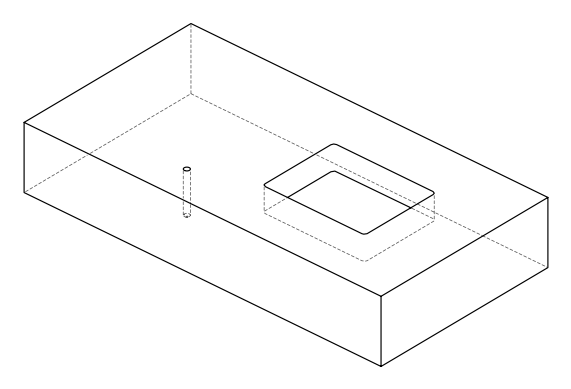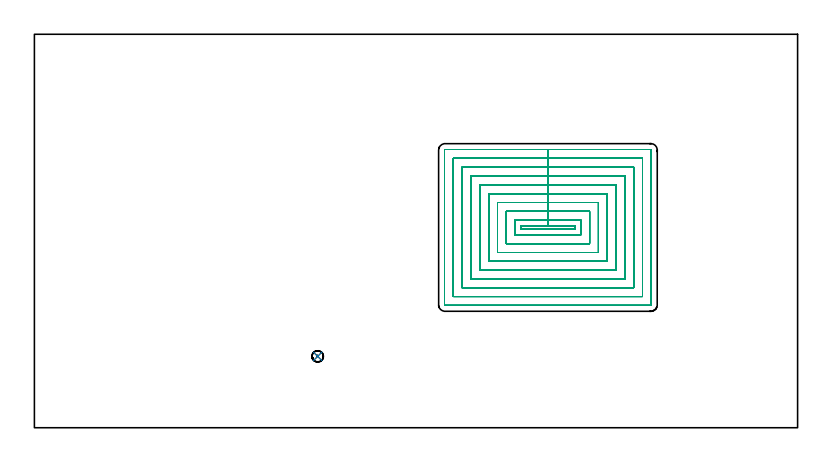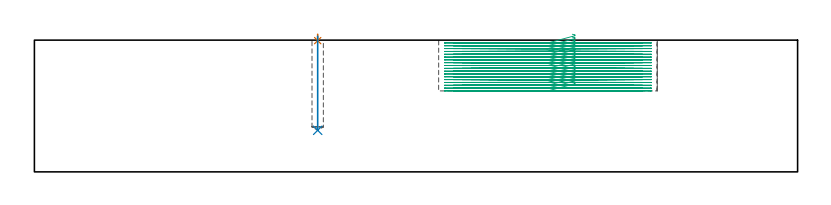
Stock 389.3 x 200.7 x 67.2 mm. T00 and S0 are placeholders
(PLAN: 3 operations, 2 tool changes, 78.3 min)
(1 SPOT_DRILL | STEP1POCKET | NXT0321_9005460120000 | 0.03 min | 0 mm3)
(2 DRILL_BLIND_HOLE_INTO_CENTER | STEP1POCKET | UGT0301_181 | 0.19 min | 1171 mm3)
(3 MILL_RECTANGULAR_POCKET | POCKET_RECTANGULAR_STRAIGHT | NXT0201_008 | Follow Part, ap 1.5, ae 75% | 78.05 min | 246699 mm3)
(TOOL NXT0321_9005460120000 | NC Spot Drill, 142deg, 12mm, Carbide, Uncoated | D12 PA142 FL30 Z2)
(TOOL UGT0301_181 | Twist Drill 5.8 mm | D5.8 PA118 FL55 Z2)
(TOOL NXT0201_008 | ENDMILL 6mm [2P460-0600-NA 1630] | D6 FL26 Z6)
(OP 1 SPOT_DRILL)
G17 G21 G94 G90
T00 M6
G54
G17 G0 G90 X144.5 Y36.4 S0 M3
G43 Z77.2 H0
G94 G81 G98 Z66.95 F250. R70.2
G80
M5
M2
(OP 2 DRILL_BLIND_HOLE_INTO_CENTER)
G17 G21 G94 G90
T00 M6
G54
G17 G0 G90 X144.5 Y36.4 S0 M3
G43 Z77.2 H0
G94 G81 G98 Z21.2 F250. R69.2
G80
M5
M2
(OP 3 MILL_RECTANGULAR_POCKET)
G17 G21 G94 G90
T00 M6
G54
G17 G0 G90 X274.384 Y101.4 S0 M3
G43 Z77.2 H1
Z70.2
G94 G1 X275.7 Z69.847 F250.
Y102.9 Z69.445
X261.95 Z65.761
X248.2 F500.
Y101.4
X275.7
Y102.9
X261.95
Y105.9
X245.2
Y98.4
X278.7
Y105.9
X261.95
Y110.4
X240.7
Y93.9
X283.2
Y110.4
X261.95
Y114.9
X236.2
Y89.4
X287.7
Y114.9
X261.95
Y119.4
X231.7
Y84.9
X292.2
Y119.4
X261.95
Y123.9
X227.2
Y80.4
X296.7
Y123.9
X261.95
Y128.4
X222.7
Y75.9
X301.2
Y128.4
X261.95
Y132.9
X218.2
Y71.4
X305.7
Y132.9
X261.95
Y137.4
X213.7
Y66.9
X310.2
Y137.4
X261.95
Y141.9
X209.4
G3 X209.2 Y141.7 R0.2
G1 Y62.6
G3 X209.4 Y62.4 R0.2
G1 X314.5
G3 X314.7 Y62.6 R0.2
G1 Y141.7
G3 X314.5 Y141.9 R0.2
G1 X261.95
X260.95
G0 X274.384 Y101.4 Z68.761
G1 X275.7 Z68.408 F250.
Y102.9 Z68.006
X261.95 Z64.322
X248.2 F500.
Y101.4
X275.7
Y102.9
X261.95
Y105.9
X245.2
Y98.4
X278.7
Y105.9
X261.95
Y110.4
X240.7
Y93.9
X283.2
Y110.4
X261.95
Y114.9
X236.2
Y89.4
X287.7
Y114.9
X261.95
Y119.4
X231.7
Y84.9
X292.2
Y119.4
X261.95
Y123.9
X227.2
Y80.4
X296.7
Y123.9
X261.95
Y128.4
X222.7
Y75.9
X301.2
Y128.4
X261.95
Y132.9
X218.2
Y71.4
X305.7
Y132.9
X261.95
Y137.4
X213.7
Y66.9
X310.2
Y137.4
X261.95
Y141.9
X209.4
G3 X209.2 Y141.7 R0.2
G1 Y62.6
G3 X209.4 Y62.4 R0.2
G1 X314.5
G3 X314.7 Y62.6 R0.2
G1 Y141.7
G3 X314.5 Y141.9 R0.2
G1 X261.95
X260.95
G0 X274.384 Y101.4 Z67.322
G1 X275.7 Z66.969 F250.
Y102.9 Z66.568
X261.95 Z62.883
X248.2 F500.
Y101.4
X275.7
Y102.9
X261.95
Y105.9
X245.2
Y98.4
X278.7
Y105.9
X261.95
Y110.4
X240.7
Y93.9
X283.2
Y110.4
X261.95
Y114.9
X236.2
Y89.4
X287.7
Y114.9
X261.95
Y119.4
X231.7
Y84.9
X292.2
Y119.4
X261.95
Y123.9
X227.2
Y80.4
X296.7
Y123.9
X261.95
Y128.4
X222.7
Y75.9
X301.2
Y128.4
X261.95
Y132.9
X218.2
Y71.4
X305.7
Y132.9
X261.95
Y137.4
X213.7
Y66.9
X310.2
Y137.4
X261.95
Y141.9
X209.4
G3 X209.2 Y141.7 R0.2
G1 Y62.6
G3 X209.4 Y62.4 R0.2
G1 X314.5
G3 X314.7 Y62.6 R0.2
G1 Y141.7
G3 X314.5 Y141.9 R0.2
G1 X261.95
X260.95
G0 X274.384 Y101.4 Z65.883
G1 X275.7 Z65.531 F250.
Y102.9 Z65.129
X261.95 Z61.444
X248.2 F500.
Y101.4
X275.7
Y102.9
X261.95
Y105.9
X245.2
Y98.4
X278.7
Y105.9
X261.95
Y110.4
X240.7
Y93.9
X283.2
Y110.4
X261.95
Y114.9
X236.2
Y89.4
X287.7
Y114.9
X261.95
Y119.4
X231.7
Y84.9
X292.2
Y119.4
X261.95
Y123.9
X227.2
Y80.4
X296.7
Y123.9
X261.95
Y128.4
X222.7
Y75.9
X301.2
Y128.4
X261.95
Y132.9
X218.2
Y71.4
X305.7
Y132.9
X261.95
Y137.4
X213.7
Y66.9
X310.2
Y137.4
X261.95
Y141.9
X209.4
G3 X209.2 Y141.7 R0.2
G1 Y62.6
G3 X209.4 Y62.4 R0.2
G1 X314.5
G3 X314.7 Y62.6 R0.2
G1 Y141.7
G3 X314.5 Y141.9 R0.2
G1 X261.95
X260.95
G0 X274.384 Y101.4 Z64.444
G1 X275.7 Z64.092 F250.
Y102.9 Z63.69
X261.95 Z60.005
X248.2 F500.
Y101.4
X275.7
Y102.9
X261.95
Y105.9
X245.2
Y98.4
X278.7
Y105.9
X261.95
Y110.4
X240.7
Y93.9
X283.2
Y110.4
X261.95
Y114.9
X236.2
Y89.4
X287.7
Y114.9
X261.95
Y119.4
X231.7
Y84.9
X292.2
Y119.4
X261.95
Y123.9
X227.2
Y80.4
X296.7
Y123.9
X261.95
Y128.4
X222.7
Y75.9
X301.2
Y128.4
X261.95
Y132.9
X218.2
Y71.4
X305.7
Y132.9
X261.95
Y137.4
X213.7
Y66.9
X310.2
Y137.4
X261.95
Y141.9
X209.4
G3 X209.2 Y141.7 R0.2
G1 Y62.6
G3 X209.4 Y62.4 R0.2
G1 X314.5
G3 X314.7 Y62.6 R0.2
G1 Y141.7
G3 X314.5 Y141.9 R0.2
G1 X261.95
X260.95
G0 X274.384 Y101.4 Z63.005
G1 X275.7 Z62.653 F250.
Y102.9 Z62.251
X261.95 Z58.567
X248.2 F500.
Y101.4
X275.7
Y102.9
X261.95
Y105.9
X245.2
Y98.4
X278.7
Y105.9
X261.95
Y110.4
X240.7
Y93.9
X283.2
Y110.4
X261.95
Y114.9
X236.2
Y89.4
X287.7
Y114.9
X261.95
Y119.4
X231.7
Y84.9
X292.2
Y119.4
X261.95
Y123.9
X227.2
Y80.4
X296.7
Y123.9
X261.95
Y128.4
X222.7
Y75.9
X301.2
Y128.4
X261.95
Y132.9
X218.2
Y71.4
X305.7
Y132.9
X261.95
Y137.4
X213.7
Y66.9
X310.2
Y137.4
X261.95
Y141.9
X209.4
G3 X209.2 Y141.7 R0.2
G1 Y62.6
G3 X209.4 Y62.4 R0.2
G1 X314.5
G3 X314.7 Y62.6 R0.2
G1 Y141.7
G3 X314.5 Y141.9 R0.2
G1 X261.95
X260.95
G0 X274.384 Y101.4 Z61.567
G1 X275.7 Z61.214 F250.
Y102.9 Z60.812
X261.95 Z57.128
X248.2 F500.
Y101.4
X275.7
Y102.9
X261.95
Y105.9
X245.2
Y98.4
X278.7
Y105.9
X261.95
Y110.4
X240.7
Y93.9
X283.2
Y110.4
X261.95
Y114.9
X236.2
Y89.4
X287.7
Y114.9
X261.95
Y119.4
X231.7
Y84.9
X292.2
Y119.4
X261.95
Y123.9
X227.2
Y80.4
X296.7
Y123.9
X261.95
Y128.4
X222.7
Y75.9
X301.2
Y128.4
X261.95
Y132.9
X218.2
Y71.4
X305.7
Y132.9
X261.95
Y137.4
X213.7
Y66.9
X310.2
Y137.4
X261.95
Y141.9
X209.4
G3 X209.2 Y141.7 R0.2
G1 Y62.6
G3 X209.4 Y62.4 R0.2
G1 X314.5
G3 X314.7 Y62.6 R0.2
G1 Y141.7
G3 X314.5 Y141.9 R0.2
G1 X261.95
X260.95
G0 X274.384 Y101.4 Z60.128
G1 X275.7 Z59.775 F250.
Y102.9 Z59.373
X261.95 Z55.689
X248.2 F500.
Y101.4
X275.7
Y102.9
X261.95
Y105.9
X245.2
Y98.4
X278.7
Y105.9
X261.95
Y110.4
X240.7
Y93.9
X283.2
Y110.4
X261.95
Y114.9
X236.2
Y89.4
X287.7
Y114.9
X261.95
Y119.4
X231.7
Y84.9
X292.2
Y119.4
X261.95
Y123.9
X227.2
Y80.4
X296.7
Y123.9
X261.95
Y128.4
X222.7
Y75.9
X301.2
Y128.4
X261.95
Y132.9
X218.2
Y71.4
X305.7
Y132.9
X261.95
Y137.4
X213.7
Y66.9
X310.2
Y137.4
X261.95
Y141.9
X209.4
G3 X209.2 Y141.7 R0.2
G1 Y62.6
G3 X209.4 Y62.4 R0.2
G1 X314.5
G3 X314.7 Y62.6 R0.2
G1 Y141.7
G3 X314.5 Y141.9 R0.2
G1 X261.95
X260.95
G0 X274.384 Y101.4 Z58.689
G1 X275.7 Z58.336 F250.
Y102.9 Z57.934
X261.95 Z54.25
X248.2 F500.
Y101.4
X275.7
Y102.9
X261.95
Y105.9
X245.2
Y98.4
X278.7
Y105.9
X261.95
Y110.4
X240.7
Y93.9
X283.2
Y110.4
X261.95
Y114.9
X236.2
Y89.4
X287.7
Y114.9
X261.95
Y119.4
X231.7
Y84.9
X292.2
Y119.4
X261.95
Y123.9
X227.2
Y80.4
X296.7
Y123.9
X261.95
Y128.4
X222.7
Y75.9
X301.2
Y128.4
X261.95
Y132.9
X218.2
Y71.4
X305.7
Y132.9
X261.95
Y137.4
X213.7
Y66.9
X310.2
Y137.4
X261.95
Y141.9
X209.4
G3 X209.2 Y141.7 R0.2
G1 Y62.6
G3 X209.4 Y62.4 R0.2
G1 X314.5
G3 X314.7 Y62.6 R0.2
G1 Y141.7
G3 X314.5 Y141.9 R0.2
G1 X261.95
X260.95
G0 X274.384 Y101.4 Z57.25
G1 X275.7 Z56.897 F250.
Y102.9 Z56.495
X261.95 Z52.811
X248.2 F500.
Y101.4
X275.7
Y102.9
X261.95
Y105.9
X245.2
Y98.4
X278.7
Y105.9
X261.95
Y110.4
X240.7
Y93.9
X283.2
Y110.4
X261.95
Y114.9
X236.2
Y89.4
X287.7
Y114.9
X261.95
Y119.4
X231.7
Y84.9
X292.2
Y119.4
X261.95
Y123.9
X227.2
Y80.4
X296.7
Y123.9
X261.95
Y128.4
X222.7
Y75.9
X301.2
Y128.4
X261.95
Y132.9
X218.2
Y71.4
X305.7
Y132.9
X261.95
Y137.4
X213.7
Y66.9
X310.2
Y137.4
X261.95
Y141.9
X209.4
G3 X209.2 Y141.7 R0.2
G1 Y62.6
G3 X209.4 Y62.4 R0.2
G1 X314.5
G3 X314.7 Y62.6 R0.2
G1 Y141.7
G3 X314.5 Y141.9 R0.2
G1 X261.95
X260.95
G0 X274.384 Y101.4 Z55.811
G1 X275.7 Z55.458 F250.
Y102.9 Z55.056
X261.95 Z51.372
X248.2 F500.
Y101.4
X275.7
Y102.9
X261.95
Y105.9
X245.2
Y98.4
X278.7
Y105.9
X261.95
Y110.4
X240.7
Y93.9
X283.2
Y110.4
X261.95
Y114.9
X236.2
Y89.4
X287.7
Y114.9
X261.95
Y119.4
X231.7
Y84.9
X292.2
Y119.4
X261.95
Y123.9
X227.2
Y80.4
X296.7
Y123.9
X261.95
Y128.4
X222.7
Y75.9
X301.2
Y128.4
X261.95
Y132.9
X218.2
Y71.4
X305.7
Y132.9
X261.95
Y137.4
X213.7
Y66.9
X310.2
Y137.4
X261.95
Y141.9
X209.4
G3 X209.2 Y141.7 R0.2
G1 Y62.6
G3 X209.4 Y62.4 R0.2
G1 X314.5
G3 X314.7 Y62.6 R0.2
G1 Y141.7
G3 X314.5 Y141.9 R0.2
G1 X261.95
X260.95
G0 X274.384 Y101.4 Z54.372
G1 X275.7 Z54.02 F250.
Y102.9 Z53.618
X261.95 Z49.933
X248.2 F500.
Y101.4
X275.7
Y102.9
X261.95
Y105.9
X245.2
Y98.4
X278.7
Y105.9
X261.95
Y110.4
X240.7
Y93.9
X283.2
Y110.4
X261.95
Y114.9
X236.2
Y89.4
X287.7
Y114.9
X261.95
Y119.4
X231.7
Y84.9
X292.2
Y119.4
X261.95
Y123.9
X227.2
Y80.4
X296.7
Y123.9
X261.95
Y128.4
X222.7
Y75.9
X301.2
Y128.4
X261.95
Y132.9
X218.2
Y71.4
X305.7
Y132.9
X261.95
Y137.4
X213.7
Y66.9
X310.2
Y137.4
X261.95
Y141.9
X209.4
G3 X209.2 Y141.7 R0.2
G1 Y62.6
G3 X209.4 Y62.4 R0.2
G1 X314.5
G3 X314.7 Y62.6 R0.2
G1 Y141.7
G3 X314.5 Y141.9 R0.2
G1 X261.95
X260.95
G0 X274.384 Y101.4 Z52.933
G1 X275.7 Z52.581 F250.
Y102.9 Z52.179
X261.95 Z48.494
X248.2 F500.
Y101.4
X275.7
Y102.9
X261.95
Y105.9
X245.2
Y98.4
X278.7
Y105.9
X261.95
Y110.4
X240.7
Y93.9
X283.2
Y110.4
X261.95
Y114.9
X236.2
Y89.4
X287.7
Y114.9
X261.95
Y119.4
X231.7
Y84.9
X292.2
Y119.4
X261.95
Y123.9
X227.2
Y80.4
X296.7
Y123.9
X261.95
Y128.4
X222.7
Y75.9
X301.2
Y128.4
X261.95
Y132.9
X218.2
Y71.4
X305.7
Y132.9
X261.95
Y137.4
X213.7
Y66.9
X310.2
Y137.4
X261.95
Y141.9
X209.4
G3 X209.2 Y141.7 R0.2
G1 Y62.6
G3 X209.4 Y62.4 R0.2
G1 X314.5
G3 X314.7 Y62.6 R0.2
G1 Y141.7
G3 X314.5 Y141.9 R0.2
G1 X261.95
X260.95
G0 X274.384 Y101.4 Z51.494
G1 X275.7 Z51.142 F250.
Y102.9 Z50.74
X261.95 Z47.056
X248.2 F500.
Y101.4
X275.7
Y102.9
X261.95
Y105.9
X245.2
Y98.4
X278.7
Y105.9
X261.95
Y110.4
X240.7
Y93.9
X283.2
Y110.4
X261.95
Y114.9
X236.2
Y89.4
X287.7
Y114.9
X261.95
Y119.4
X231.7
Y84.9
X292.2
Y119.4
X261.95
Y123.9
X227.2
Y80.4
X296.7
Y123.9
X261.95
Y128.4
X222.7
Y75.9
X301.2
Y128.4
X261.95
Y132.9
X218.2
Y71.4
X305.7
Y132.9
X261.95
Y137.4
X213.7
Y66.9
X310.2
Y137.4
X261.95
Y141.9
X209.4
G3 X209.2 Y141.7 R0.2
G1 Y62.6
G3 X209.4 Y62.4 R0.2
G1 X314.5
G3 X314.7 Y62.6 R0.2
G1 Y141.7
G3 X314.5 Y141.9 R0.2
G1 X261.95
X260.95
G0 X274.384 Y101.4 Z50.056
G1 X275.7 Z49.703 F250.
Y102.9 Z49.301
X261.95 Z45.617
X248.2 F500.
Y101.4
X275.7
Y102.9
X261.95
Y105.9
X245.2
Y98.4
X278.7
Y105.9
X261.95
Y110.4
X240.7
Y93.9
X283.2
Y110.4
X261.95
Y114.9
X236.2
Y89.4
X287.7
Y114.9
X261.95
Y119.4
X231.7
Y84.9
X292.2
Y119.4
X261.95
Y123.9
X227.2
Y80.4
X296.7
Y123.9
X261.95
Y128.4
X222.7
Y75.9
X301.2
Y128.4
X261.95
Y132.9
X218.2
Y71.4
X305.7
Y132.9
X261.95
Y137.4
X213.7
Y66.9
X310.2
Y137.4
X261.95
Y141.9
X209.4
G3 X209.2 Y141.7 R0.2
G1 Y62.6
G3 X209.4 Y62.4 R0.2
G1 X314.5
G3 X314.7 Y62.6 R0.2
G1 Y141.7
G3 X314.5 Y141.9 R0.2
G1 X261.95
X260.95
G0 X274.384 Y101.4 Z48.617
G1 X275.7 Z48.264 F250.
Y102.9 Z47.862
X261.95 Z44.178
X248.2 F500.
Y101.4
X275.7
Y102.9
X261.95
Y105.9
X245.2
Y98.4
X278.7
Y105.9
X261.95
Y110.4
X240.7
Y93.9
X283.2
Y110.4
X261.95
Y114.9
X236.2
Y89.4
X287.7
Y114.9
X261.95
Y119.4
X231.7
Y84.9
X292.2
Y119.4
X261.95
Y123.9
X227.2
Y80.4
X296.7
Y123.9
X261.95
Y128.4
X222.7
Y75.9
X301.2
Y128.4
X261.95
Y132.9
X218.2
Y71.4
X305.7
Y132.9
X261.95
Y137.4
X213.7
Y66.9
X310.2
Y137.4
X261.95
Y141.9
X209.4
G3 X209.2 Y141.7 R0.2
G1 Y62.6
G3 X209.4 Y62.4 R0.2
G1 X314.5
G3 X314.7 Y62.6 R0.2
G1 Y141.7
G3 X314.5 Y141.9 R0.2
G1 X261.95
X260.95
G0 X274.384 Y101.4 Z47.178
G1 X275.7 Z46.825 F250.
Y102.9 Z46.423
X261.95 Z42.739
X248.2 F500.
Y101.4
X275.7
Y102.9
X261.95
Y105.9
X245.2
Y98.4
X278.7
Y105.9
X261.95
Y110.4
X240.7
Y93.9
X283.2
Y110.4
X261.95
Y114.9
X236.2
Y89.4
X287.7
Y114.9
X261.95
Y119.4
X231.7
Y84.9
X292.2
Y119.4
X261.95
Y123.9
X227.2
Y80.4
X296.7
Y123.9
X261.95
Y128.4
X222.7
Y75.9
X301.2
Y128.4
X261.95
Y132.9
X218.2
Y71.4
X305.7
Y132.9
X261.95
Y137.4
X213.7
Y66.9
X310.2
Y137.4
X261.95
Y141.9
X209.4
G3 X209.2 Y141.7 R0.2
G1 Y62.6
G3 X209.4 Y62.4 R0.2
G1 X314.5
G3 X314.7 Y62.6 R0.2
G1 Y141.7
G3 X314.5 Y141.9 R0.2
G1 X261.95
X260.95
G0 X274.384 Y101.4 Z45.739
G1 X275.7 Z45.386 F250.
Y102.9 Z44.984
X261.95 Z41.3
X248.2 F500.
Y101.4
X275.7
Y102.9
X261.95
Y105.9
X245.2
Y98.4
X278.7
Y105.9
X261.95
Y110.4
X240.7
Y93.9
X283.2
Y110.4
X261.95
Y114.9
X236.2
Y89.4
X287.7
Y114.9
X261.95
Y119.4
X231.7
Y84.9
X292.2
Y119.4
X261.95
Y123.9
X227.2
Y80.4
X296.7
Y123.9
X261.95
Y128.4
X222.7
Y75.9
X301.2
Y128.4
X261.95
Y132.9
X218.2
Y71.4
X305.7
Y132.9
X261.95
Y137.4
X213.7
Y66.9
X310.2
Y137.4
X261.95
Y141.9
X209.4
G3 X209.2 Y141.7 R0.2
G1 Y62.6
G3 X209.4 Y62.4 R0.2
G1 X314.5
G3 X314.7 Y62.6 R0.2
G1 Y141.7
G3 X314.5 Y141.9 R0.2
G1 X261.95
X260.95
G0 Z77.2
M5
M2
